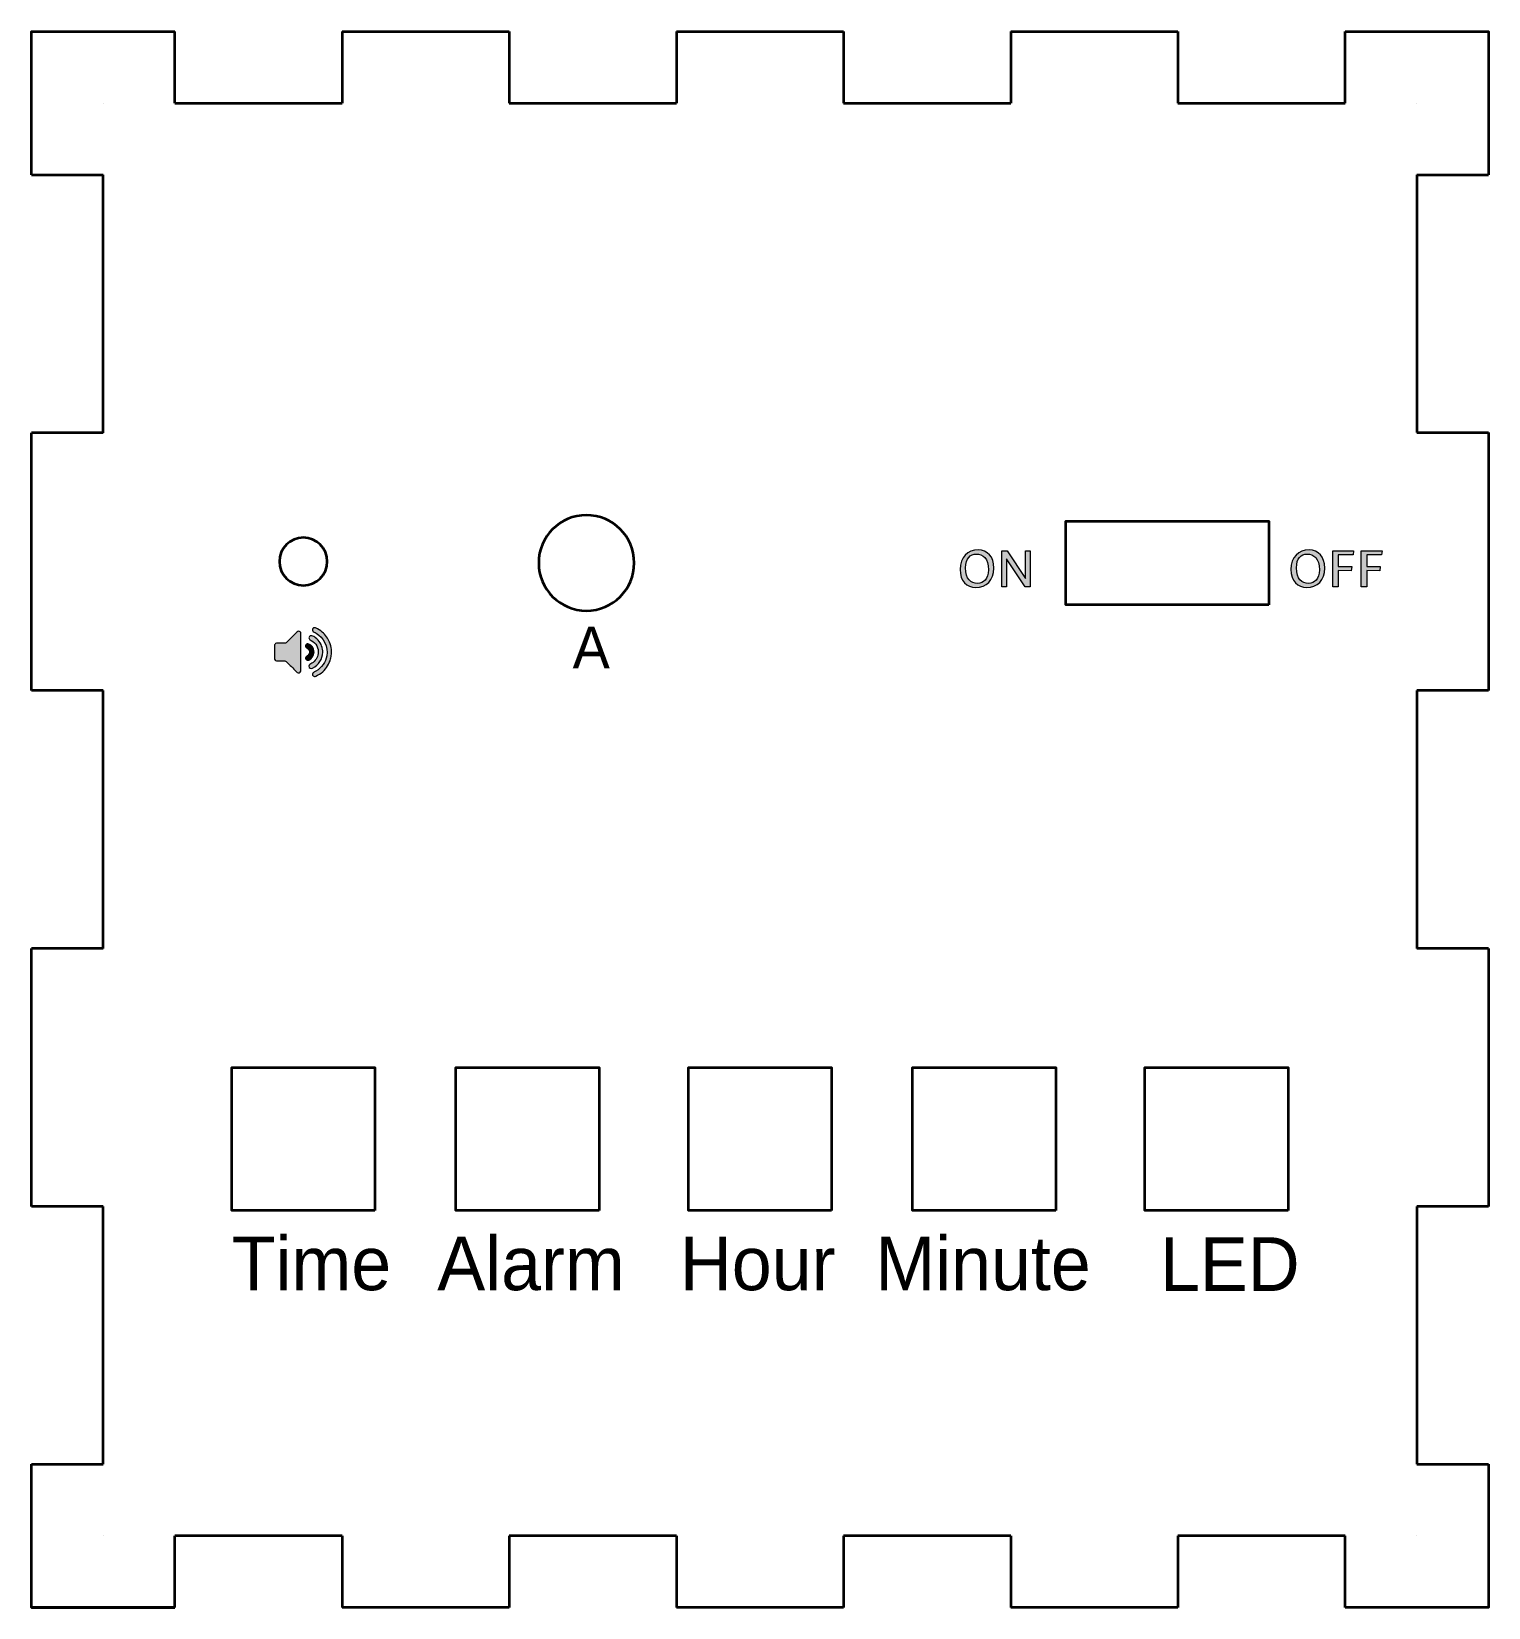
# Model space of a CAD drawing. Header units: inches. Extents: x 5 to 205, y -289 to -24.
# Drawn here: x 74.5 to 135.5, y -152.9 to -86.9 of the extents above; entities that cross this region are included whole.
import ezdxf

# ---------------------------------------------------------------- set-up
doc = ezdxf.new("R2010")
doc.units = ezdxf.units.IN
doc.header["$MEASUREMENT"] = 0
doc.layers.add('Capa 1', color=7, linetype='Continuous')

# ---------------------------------------------------------------- blocks, each defined once
blk = doc.blocks.new('block 3')
at = {"layer": 'Capa 1', "color": 250, "lineweight": 35, "true_color": 0x201815}
for points in [[(74.501, -92.906), (74.501, -86.906), (80.501, -86.906)], [(80.501, -89.906), (80.501, -86.906)], [(87.501, -86.906), (94.501, -86.906)], [(87.501, -86.906), (87.501, -89.906)], [(94.501, -86.906), (94.501, -89.906)], [(101.501, -86.906), (108.501, -86.906)], [(101.501, -86.906), (101.501, -89.906)], [(108.501, -86.906), (108.501, -89.906)], [(115.501, -86.906), (122.501, -86.906)], [(115.501, -86.906), (115.501, -89.906)], [(122.501, -86.906), (122.501, -89.906)], [(129.501, -86.906), (135.501, -86.906), (135.501, -92.906)], [(129.501, -89.906), (129.501, -86.906)], [(77.501, -89.906), (77.501, -89.906)], [(80.501, -89.906), (87.501, -89.906)], [(94.501, -89.906), (101.501, -89.906)], [(108.501, -89.906), (115.501, -89.906)], [(122.501, -89.906), (129.501, -89.906)], [(132.501, -89.906), (132.501, -89.906)], [(74.501, -92.906), (77.501, -92.906)], [(77.501, -103.706), (77.501, -92.906)], [(132.501, -92.906), (132.501, -103.705)], [(132.501, -92.906), (135.501, -92.906)], [(74.501, -114.506), (74.501, -103.706)], [(77.501, -103.706), (74.501, -103.706)], [(77.501, -103.706), (77.501, -103.706)], [(135.501, -103.706), (132.501, -103.706)], [(135.501, -103.705), (135.501, -114.505)], [(77.501, -114.506), (74.501, -114.506)], [(77.501, -125.305), (77.501, -114.506)], [(77.501, -114.506), (77.501, -114.506)], [(135.501, -114.506), (132.501, -114.506)], [(132.501, -114.506), (132.501, -125.305)], [(74.501, -136.106), (74.501, -125.305)], [(77.501, -125.306), (74.501, -125.306)], [(132.501, -125.305), (132.501, -125.305)], [(135.501, -125.306), (132.501, -125.306)], [(135.501, -125.305), (135.501, -136.106)], [(77.501, -136.106), (74.501, -136.106)], [(77.501, -146.906), (77.501, -136.106)], [(132.501, -136.106), (132.501, -146.906)], [(135.501, -136.106), (132.501, -136.106)], [(80.501, -152.906), (74.501, -152.906), (74.501, -146.906)], [(74.501, -152.906), (74.501, -146.906)], [(74.501, -146.906), (77.501, -146.906)], [(135.501, -146.906), (135.501, -152.906), (129.501, -152.906)], [(132.501, -146.906), (135.501, -146.906)], [(77.501, -149.906), (77.501, -149.906)], [(87.501, -149.906), (80.501, -149.906)], [(80.501, -152.906), (80.501, -149.906)], [(87.501, -149.906), (87.501, -152.906)], [(101.501, -149.906), (94.501, -149.906)], [(94.501, -149.906), (94.501, -152.906)], [(101.501, -149.906), (101.501, -152.906)], [(115.501, -149.906), (108.501, -149.906)], [(108.501, -149.906), (108.501, -152.906)], [(115.501, -149.906), (115.501, -152.906)], [(129.501, -149.906), (122.501, -149.906)], [(122.501, -149.906), (122.501, -152.906)], [(129.501, -152.906), (129.501, -149.906)], [(132.501, -149.906), (132.501, -149.906)], [(74.501, -152.906), (80.501, -152.906)], [(94.501, -152.906), (87.501, -152.906)], [(108.501, -152.906), (101.501, -152.906)], [(122.501, -152.906), (115.501, -152.906)]]:
    blk.add_lwpolyline(points, dxfattribs=at)
blk = doc.blocks.new('block 13')
at = {"layer": 'Capa 1', "true_color": 0x201815}
h = blk.add_hatch(color=250, dxfattribs=at)
h.dxf.hatch_style = 2
edge = h.paths.add_edge_path()
edge.add_spline(control_points=[(114.032, -110.189), (113.654, -110.189), (113.377, -109.915), (113.377, -109.433), (113.377, -108.919), (113.696, -108.618), (114.138, -108.618), (114.517, -108.618), (114.796, -108.895), (114.796, -109.374), (114.796, -109.888), (114.475, -110.189), (114.032, -110.189)], knot_values=[0, 0, 0, 0, 1, 1, 1, 2, 2, 2, 3, 3, 3, 4, 4, 4, 4], degree=3, periodic=1)
edge = h.paths.add_edge_path()
edge.add_spline(control_points=[(114.05, -108.791), (113.815, -108.791), (113.607, -108.966), (113.607, -109.364), (113.607, -109.843), (113.827, -110.016), (114.121, -110.016), (114.356, -110.016), (114.566, -109.846), (114.566, -109.443), (114.566, -108.966), (114.341, -108.791), (114.05, -108.791)], knot_values=[0, 0, 0, 0, 1, 1, 1, 2, 2, 2, 3, 3, 3, 4, 4, 4, 4], degree=3, periodic=1)
h = blk.add_hatch(color=250, dxfattribs=at)
h.dxf.hatch_style = 2
h.paths.add_polyline_path([(115.326, -108.986), (115.326, -110.16), (115.129, -110.16), (115.129, -108.648), (115.353, -108.648), (116.112, -109.806), (116.112, -108.648), (116.31, -108.648), (116.31, -110.16), (116.102, -110.16)])
at = {"layer": 'Capa 1', "lineweight": 0}
blk.add_lwpolyline([(115.326, -108.986), (115.326, -110.16), (115.129, -110.16), (115.129, -108.648), (115.353, -108.648), (116.112, -109.806), (116.112, -108.648), (116.31, -108.648), (116.31, -110.16), (116.102, -110.16), (115.326, -108.986)], dxfattribs=at)
for points in [[(114.032, -110.189), (113.654, -110.189), (113.377, -109.915), (113.377, -109.433), (113.377, -108.919), (113.696, -108.618), (114.138, -108.618), (114.517, -108.618), (114.796, -108.895), (114.796, -109.374), (114.796, -109.888), (114.475, -110.189), (114.032, -110.189)], [(114.05, -108.791), (113.815, -108.791), (113.607, -108.966), (113.607, -109.364), (113.607, -109.843), (113.827, -110.016), (114.121, -110.016), (114.356, -110.016), (114.566, -109.846), (114.566, -109.443), (114.566, -108.966), (114.341, -108.791), (114.05, -108.791)]]:
    blk.add_open_spline(points, degree=3, knots=[0, 0, 0, 0, 1, 1, 1, 2, 2, 2, 3, 3, 3, 4, 4, 4, 4], dxfattribs=at)
blk = doc.blocks.new('block 14')
at = {"layer": 'Capa 1', "true_color": 0x201815}
h = blk.add_hatch(color=250, dxfattribs=at)
h.dxf.hatch_style = 2
edge = h.paths.add_edge_path()
edge.add_spline(control_points=[(127.886, -110.189), (127.508, -110.189), (127.231, -109.915), (127.231, -109.433), (127.231, -108.919), (127.55, -108.618), (127.992, -108.618), (128.37, -108.618), (128.65, -108.895), (128.65, -109.374), (128.65, -109.888), (128.328, -110.189), (127.886, -110.189)], knot_values=[0, 0, 0, 0, 1, 1, 1, 2, 2, 2, 3, 3, 3, 4, 4, 4, 4], degree=3, periodic=1)
edge = h.paths.add_edge_path()
edge.add_spline(control_points=[(127.903, -108.791), (127.668, -108.791), (127.461, -108.966), (127.461, -109.364), (127.461, -109.844), (127.681, -110.017), (127.975, -110.017), (128.21, -110.017), (128.42, -109.846), (128.42, -109.443), (128.42, -108.966), (128.195, -108.791), (127.903, -108.791)], knot_values=[0, 0, 0, 0, 1, 1, 1, 2, 2, 2, 3, 3, 3, 4, 4, 4, 4], degree=3, periodic=1)
h = blk.add_hatch(color=250, dxfattribs=at)
h.dxf.hatch_style = 2
h.paths.add_polyline_path([(129.209, -109.483), (129.209, -110.16), (128.982, -110.16), (128.982, -108.648), (129.854, -108.648), (129.829, -108.828), (129.209, -108.821), (129.209, -109.315), (129.778, -109.315), (129.753, -109.49)])
h = blk.add_hatch(color=250, dxfattribs=at)
h.dxf.hatch_style = 2
h.paths.add_polyline_path([(130.402, -109.483), (130.402, -110.16), (130.175, -110.16), (130.175, -108.648), (131.047, -108.648), (131.022, -108.828), (130.402, -108.821), (130.402, -109.315), (130.97, -109.315), (130.946, -109.49)])
at = {"layer": 'Capa 1', "lineweight": 0}
for points in [[(129.209, -109.483), (129.209, -110.16), (128.982, -110.16), (128.982, -108.648), (129.854, -108.648), (129.829, -108.828), (129.209, -108.821), (129.209, -109.315), (129.778, -109.315), (129.753, -109.49), (129.209, -109.483)], [(130.402, -109.483), (130.402, -110.16), (130.175, -110.16), (130.175, -108.648), (131.047, -108.648), (131.022, -108.828), (130.402, -108.821), (130.402, -109.315), (130.97, -109.315), (130.946, -109.49), (130.402, -109.483)]]:
    blk.add_lwpolyline(points, dxfattribs=at)
for points in [[(127.886, -110.189), (127.508, -110.189), (127.231, -109.915), (127.231, -109.433), (127.231, -108.919), (127.55, -108.618), (127.992, -108.618), (128.37, -108.618), (128.65, -108.895), (128.65, -109.374), (128.65, -109.888), (128.328, -110.189), (127.886, -110.189)], [(127.903, -108.791), (127.668, -108.791), (127.461, -108.966), (127.461, -109.364), (127.461, -109.844), (127.681, -110.017), (127.975, -110.017), (128.21, -110.017), (128.42, -109.846), (128.42, -109.443), (128.42, -108.966), (128.195, -108.791), (127.903, -108.791)]]:
    blk.add_open_spline(points, degree=3, knots=[0, 0, 0, 0, 1, 1, 1, 2, 2, 2, 3, 3, 3, 4, 4, 4, 4], dxfattribs=at)
blk = doc.blocks.new('block 17')
at = {"layer": 'Capa 1', "true_color": 0xffffff}
h = blk.add_hatch(color=7, dxfattribs=at)
h.dxf.hatch_style = 2
edge = h.paths.add_edge_path()
edge.add_spline(control_points=[(84.675, -112.591), (84.698, -112.541), (84.737, -112.523), (84.791, -112.524), (84.897, -112.526), (85.004, -112.524), (85.11, -112.525), (85.132, -112.525), (85.147, -112.518), (85.163, -112.503), (85.312, -112.353), (85.462, -112.204), (85.612, -112.054), (85.653, -112.013), (85.706, -112.01), (85.745, -112.045), (85.768, -112.064), (85.777, -112.09), (85.779, -112.119), (85.779, -112.127), (85.779, -112.135), (85.779, -112.142), (85.779, -112.643), (85.779, -113.144), (85.779, -113.645), (85.779, -113.662), (85.779, -113.678), (85.775, -113.694), (85.76, -113.76), (85.681, -113.788), (85.628, -113.748), (85.617, -113.74), (85.608, -113.73), (85.598, -113.721), (85.453, -113.576), (85.308, -113.432), (85.164, -113.287), (85.148, -113.27), (85.131, -113.262), (85.107, -113.263), (85.002, -113.264), (84.896, -113.261), (84.791, -113.264), (84.737, -113.265), (84.698, -113.247), (84.675, -113.196), (84.675, -112.995), (84.675, -112.793), (84.675, -112.591)], knot_values=[0, 0, 0, 0, 1, 1, 1, 2, 2, 2, 3, 3, 3, 4, 4, 4, 5, 5, 5, 6, 6, 6, 7, 7, 7, 8, 8, 8, 9, 9, 9, 10, 10, 10, 11, 11, 11, 12, 12, 12, 13, 13, 13, 14, 14, 14, 15, 15, 15, 16, 16, 16, 16], degree=3, periodic=1)
h = blk.add_hatch(color=7, dxfattribs=at)
h.dxf.hatch_style = 2
edge = h.paths.add_edge_path()
edge.add_spline(control_points=[(87.059, -112.987), (87.05, -113.053), (87.041, -113.119), (87.023, -113.183), (86.964, -113.392), (86.854, -113.57), (86.693, -113.716), (86.606, -113.795), (86.508, -113.856), (86.401, -113.904), (86.362, -113.921), (86.325, -113.919), (86.293, -113.89), (86.247, -113.849), (86.252, -113.784), (86.303, -113.745), (86.335, -113.72), (86.375, -113.709), (86.409, -113.689), (86.658, -113.543), (86.809, -113.328), (86.86, -113.045), (86.927, -112.673), (86.744, -112.289), (86.415, -112.103), (86.387, -112.087), (86.358, -112.073), (86.328, -112.059), (86.28, -112.035), (86.255, -111.994), (86.262, -111.952), (86.273, -111.892), (86.335, -111.857), (86.392, -111.881), (86.495, -111.923), (86.589, -111.982), (86.674, -112.055), (86.811, -112.173), (86.913, -112.316), (86.982, -112.483), (87.021, -112.579), (87.045, -112.678), (87.055, -112.78), (87.056, -112.787), (87.057, -112.794), (87.059, -112.801), (87.059, -112.863), (87.059, -112.925), (87.059, -112.987)], knot_values=[0, 0, 0, 0, 1, 1, 1, 2, 2, 2, 3, 3, 3, 4, 4, 4, 5, 5, 5, 6, 6, 6, 7, 7, 7, 8, 8, 8, 9, 9, 9, 10, 10, 10, 11, 11, 11, 12, 12, 12, 13, 13, 13, 14, 14, 14, 15, 15, 15, 16, 16, 16, 16], degree=3, periodic=1)
h = blk.add_hatch(color=7, dxfattribs=at)
h.dxf.hatch_style = 2
edge = h.paths.add_edge_path()
edge.add_spline(control_points=[(86.329, -112.895), (86.318, -113.048), (86.252, -113.165), (86.107, -113.231), (86.063, -113.251), (86.012, -113.236), (85.987, -113.195), (85.963, -113.156), (85.97, -113.108), (86.008, -113.076), (86.028, -113.06), (86.05, -113.046), (86.071, -113.032), (86.164, -112.968), (86.164, -112.821), (86.071, -112.757), (86.052, -112.743), (86.033, -112.731), (86.014, -112.716), (85.972, -112.683), (85.961, -112.635), (85.987, -112.593), (86.012, -112.551), (86.063, -112.537), (86.111, -112.558), (86.241, -112.618), (86.309, -112.722), (86.325, -112.862), (86.326, -112.873), (86.328, -112.884), (86.329, -112.895)], knot_values=[0, 0, 0, 0, 1, 1, 1, 2, 2, 2, 3, 3, 3, 4, 4, 4, 5, 5, 5, 6, 6, 6, 7, 7, 7, 8, 8, 8, 9, 9, 9, 10, 10, 10, 10], degree=3, periodic=1)
h = blk.add_hatch(color=7, dxfattribs=at)
h.dxf.hatch_style = 2
edge = h.paths.add_edge_path()
edge.add_spline(control_points=[(86.695, -112.895), (86.679, -113.199), (86.544, -113.427), (86.265, -113.563), (86.234, -113.579), (86.203, -113.585), (86.17, -113.568), (86.104, -113.535), (86.098, -113.448), (86.159, -113.408), (86.184, -113.391), (86.211, -113.378), (86.237, -113.362), (86.391, -113.269), (86.482, -113.132), (86.502, -112.955), (86.528, -112.725), (86.414, -112.519), (86.209, -112.41), (86.191, -112.4), (86.172, -112.39), (86.155, -112.378), (86.119, -112.353), (86.107, -112.306), (86.125, -112.266), (86.143, -112.225), (86.19, -112.2), (86.232, -112.213), (86.291, -112.23), (86.344, -112.262), (86.393, -112.299), (86.555, -112.42), (86.651, -112.582), (86.686, -112.781), (86.689, -112.796), (86.69, -112.812), (86.692, -112.827), (86.693, -112.85), (86.694, -112.872), (86.695, -112.895)], knot_values=[0, 0, 0, 0, 1, 1, 1, 2, 2, 2, 3, 3, 3, 4, 4, 4, 5, 5, 5, 6, 6, 6, 7, 7, 7, 8, 8, 8, 9, 9, 9, 10, 10, 10, 11, 11, 11, 12, 12, 12, 13, 13, 13, 13], degree=3, periodic=1)
at = {"layer": 'Capa 1', "lineweight": 0}
for points, knots in [([(84.675, -112.591), (84.698, -112.541), (84.737, -112.523), (84.791, -112.524), (84.897, -112.526), (85.004, -112.524), (85.11, -112.525), (85.132, -112.525), (85.147, -112.518), (85.163, -112.503), (85.312, -112.353), (85.462, -112.204), (85.612, -112.054), (85.653, -112.013), (85.706, -112.01), (85.745, -112.045), (85.768, -112.064), (85.777, -112.09), (85.779, -112.119), (85.779, -112.127), (85.779, -112.135), (85.779, -112.142), (85.779, -112.643), (85.779, -113.144), (85.779, -113.645), (85.779, -113.662), (85.779, -113.678), (85.775, -113.694), (85.76, -113.76), (85.681, -113.788), (85.628, -113.748), (85.617, -113.74), (85.608, -113.73), (85.598, -113.721), (85.453, -113.576), (85.308, -113.432), (85.164, -113.287), (85.148, -113.27), (85.131, -113.262), (85.107, -113.263), (85.002, -113.264), (84.896, -113.261), (84.791, -113.264), (84.737, -113.265), (84.698, -113.247), (84.675, -113.196), (84.675, -112.995), (84.675, -112.793), (84.675, -112.591)], [0, 0, 0, 0, 1, 1, 1, 2, 2, 2, 3, 3, 3, 4, 4, 4, 5, 5, 5, 6, 6, 6, 7, 7, 7, 8, 8, 8, 9, 9, 9, 10, 10, 10, 11, 11, 11, 12, 12, 12, 13, 13, 13, 14, 14, 14, 15, 15, 15, 16, 16, 16, 16]), ([(87.059, -112.987), (87.05, -113.053), (87.041, -113.119), (87.023, -113.183), (86.964, -113.392), (86.854, -113.57), (86.693, -113.716), (86.606, -113.795), (86.508, -113.856), (86.401, -113.904), (86.362, -113.921), (86.325, -113.919), (86.293, -113.89), (86.247, -113.849), (86.252, -113.784), (86.303, -113.745), (86.335, -113.72), (86.375, -113.709), (86.409, -113.689), (86.658, -113.543), (86.809, -113.328), (86.86, -113.045), (86.927, -112.673), (86.744, -112.289), (86.415, -112.103), (86.387, -112.087), (86.358, -112.073), (86.328, -112.059), (86.28, -112.035), (86.255, -111.994), (86.262, -111.952), (86.273, -111.892), (86.335, -111.857), (86.392, -111.881), (86.495, -111.923), (86.589, -111.982), (86.674, -112.055), (86.811, -112.173), (86.913, -112.316), (86.982, -112.483), (87.021, -112.579), (87.045, -112.678), (87.055, -112.78), (87.056, -112.787), (87.057, -112.794), (87.059, -112.801), (87.059, -112.863), (87.059, -112.925), (87.059, -112.987)], [0, 0, 0, 0, 1, 1, 1, 2, 2, 2, 3, 3, 3, 4, 4, 4, 5, 5, 5, 6, 6, 6, 7, 7, 7, 8, 8, 8, 9, 9, 9, 10, 10, 10, 11, 11, 11, 12, 12, 12, 13, 13, 13, 14, 14, 14, 15, 15, 15, 16, 16, 16, 16]), ([(86.329, -112.895), (86.318, -113.048), (86.252, -113.165), (86.107, -113.231), (86.063, -113.251), (86.012, -113.236), (85.987, -113.195), (85.963, -113.156), (85.97, -113.108), (86.008, -113.076), (86.028, -113.06), (86.05, -113.046), (86.071, -113.032), (86.164, -112.968), (86.164, -112.821), (86.071, -112.757), (86.052, -112.743), (86.033, -112.731), (86.014, -112.716), (85.972, -112.683), (85.961, -112.635), (85.987, -112.593), (86.012, -112.551), (86.063, -112.537), (86.111, -112.558), (86.241, -112.618), (86.309, -112.722), (86.325, -112.862), (86.326, -112.873), (86.328, -112.884), (86.329, -112.895)], [0, 0, 0, 0, 1, 1, 1, 2, 2, 2, 3, 3, 3, 4, 4, 4, 5, 5, 5, 6, 6, 6, 7, 7, 7, 8, 8, 8, 9, 9, 9, 10, 10, 10, 10]), ([(86.695, -112.895), (86.679, -113.199), (86.544, -113.427), (86.265, -113.563), (86.234, -113.579), (86.203, -113.585), (86.17, -113.568), (86.104, -113.535), (86.098, -113.448), (86.159, -113.408), (86.184, -113.391), (86.211, -113.378), (86.237, -113.362), (86.391, -113.269), (86.482, -113.132), (86.502, -112.955), (86.528, -112.725), (86.414, -112.519), (86.209, -112.41), (86.191, -112.4), (86.172, -112.39), (86.155, -112.378), (86.119, -112.353), (86.107, -112.306), (86.125, -112.266), (86.143, -112.225), (86.19, -112.2), (86.232, -112.213), (86.291, -112.23), (86.344, -112.262), (86.393, -112.299), (86.555, -112.42), (86.651, -112.582), (86.686, -112.781), (86.689, -112.796), (86.69, -112.812), (86.692, -112.827), (86.693, -112.85), (86.694, -112.872), (86.695, -112.895)], [0, 0, 0, 0, 1, 1, 1, 2, 2, 2, 3, 3, 3, 4, 4, 4, 5, 5, 5, 6, 6, 6, 7, 7, 7, 8, 8, 8, 9, 9, 9, 10, 10, 10, 11, 11, 11, 12, 12, 12, 13, 13, 13, 13])]:
    blk.add_open_spline(points, degree=3, knots=knots, dxfattribs=at)

msp = doc.modelspace()

# ---------------------------------------------------------------- linework, layer by layer
at = {"layer": 'Capa 1', "color": 250, "lineweight": 35, "true_color": 0x201815}
for points in [[(126.309, -110.91), (117.809, -110.91), (117.809, -107.41), (126.309, -107.41), (126.309, -110.91)], [(88.881, -136.287), (82.881, -136.287), (82.881, -130.287), (88.881, -130.287), (88.881, -136.287)], [(98.265, -136.287), (92.265, -136.287), (92.265, -130.287), (98.265, -130.287), (98.265, -136.287)], [(108.001, -136.287), (102.001, -136.287), (102.001, -130.287), (108.001, -130.287), (108.001, -136.287)], [(117.384, -136.287), (111.384, -136.287), (111.384, -130.287), (117.384, -130.287), (117.384, -136.287)], [(127.12, -136.287), (121.12, -136.287), (121.12, -130.287), (127.12, -130.287), (127.12, -136.287)]]:
    msp.add_lwpolyline(points, dxfattribs=at)
for points in [[(99.734, -109.16), (99.734, -110.264), (98.839, -111.16), (97.734, -111.16), (96.63, -111.16), (95.734, -110.264), (95.734, -109.16), (95.734, -108.055), (96.63, -107.16), (97.734, -107.16), (98.839, -107.16), (99.734, -108.055), (99.734, -109.16)], [(86.881, -109.101), (86.881, -109.654), (86.434, -110.101), (85.881, -110.101), (85.329, -110.101), (84.881, -109.654), (84.881, -109.101), (84.881, -108.549), (85.329, -108.101), (85.881, -108.101), (86.434, -108.101), (86.881, -108.549), (86.881, -109.101)]]:
    msp.add_open_spline(points, degree=3, knots=[0, 0, 0, 0, 1, 1, 1, 2, 2, 2, 3, 3, 3, 4, 4, 4, 4], dxfattribs=at)

# ---------------------------------------------------------------- block references
at = {"layer": 'Capa 1'}
for name in ['block 3', 'block 13', 'block 14', 'block 17']:
    msp.add_blockref(name, (0, 0), dxfattribs=at)

# ---------------------------------------------------------------- texts
at = {"layer": 'Capa 1', "color": 250, "true_color": 0x201815, "attachment_point": 7}
for s, insert, char_height in [('\\fAncizar Sans|b0|i0|c0|p34;\\W1;A', (97.155, -113.578), 1.74837), ('\\fAncizar Sans|b0|i0|c0|p34;\\W1;Time', (82.881, -139.65), 2.2479), ('\\fAncizar Sans|b0|i0|c0|p34;\\W1;Alarm', (91.49, -139.65), 2.2479), ('\\fAncizar Sans|b0|i0|c0|p34;\\W1;Minute', (109.828, -139.65), 2.2479), ('\\fAncizar Sans|b0|i0|c0|p34;\\W1;Hour', (101.648, -139.65), 2.2479), ('\\fAncizar Sans|b0|i0|c0|p34;\\W1;LED', (121.748, -139.65), 2.2479)]:
    msp.add_mtext(s, dxfattribs=dict(at, insert=insert, char_height=char_height))

doc.saveas('drawing.dxf')
